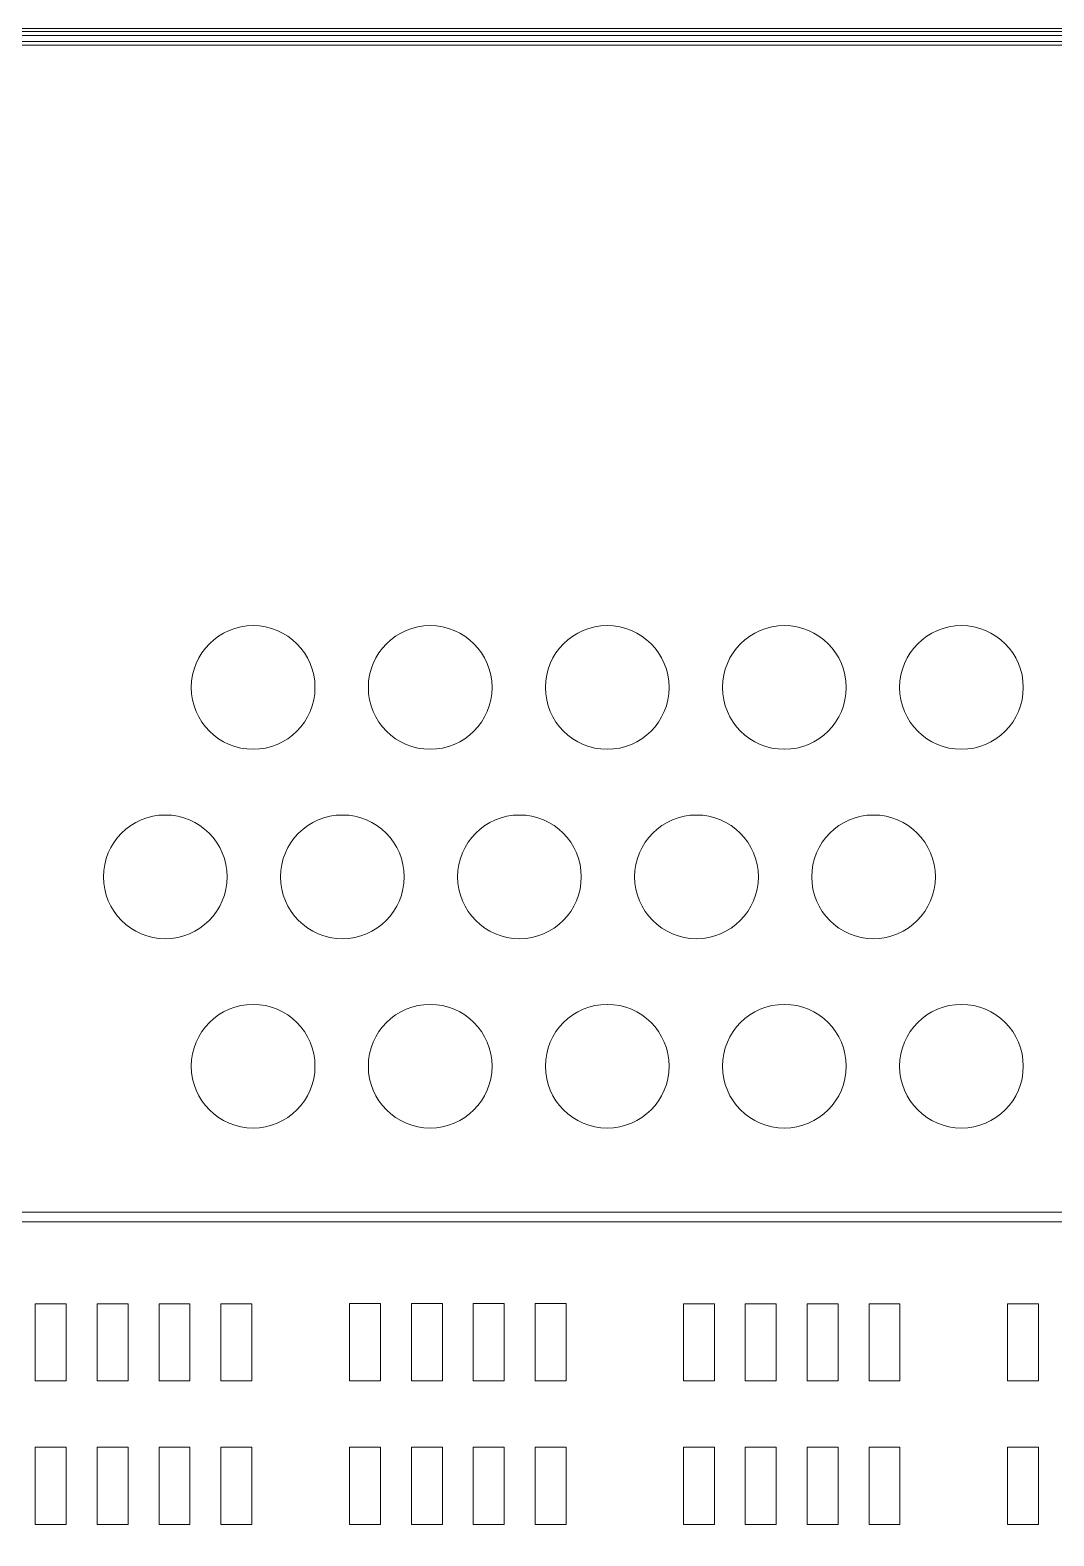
# Model space of a CAD drawing. Header units: millimetres. Extents: x -90 to 99, y -65 to 67.
# Drawn here: x -0.91 to 12.33, y 25.55 to 45.03 of the extents above; entities that cross this region are included whole.
import ezdxf

# ---------------------------------------------------------------- set-up
doc = ezdxf.new("R2010")
doc.units = ezdxf.units.MM
doc.header["$MEASUREMENT"] = 0
for name, color, linetype in [('BG_OUTLINE', 7, 'Continuous'), ('PG_SILKSCREEN_TOP', 7, 'Continuous'), ('PIN_TOP', 7, 'Continuous')]:
    doc.layers.add(name, color=color, linetype=linetype)

msp = doc.modelspace()

# ---------------------------------------------------------------- linework, layer by layer
at = {"layer": 'BG_OUTLINE', "color": 3, "lineweight": 9}
msp.add_open_spline([(-71.7269, -61.8795), (-71.7269, -61.8795), (-71.7343, 42.2681), (-71.7343, 42.2681), (-71.7343, 42.2681), (-71.7348, 43.0066), (-71.4419, 43.715), (-70.92, 44.2375), (-70.92, 44.2375), (-70.3982, 44.76), (-69.6866, 45.0538), (-68.9482, 45.0543), (-68.9482, 45.0543), (-68.9482, 45.0543), (75.2046, 45.0543), (75.2046, 45.0543), (75.2046, 45.0543), (76.8319, 45.0552), (78.1763, 43.7805), (78.2661, 42.1556), (78.2661, 42.1556), (78.2661, 42.1556), (78.2661, 31.2814), (78.2661, 31.2814), (78.2661, 31.2814), (78.2661, 31.2814), (72.2646, 31.2814), (72.2646, 31.2814), (72.2646, 31.2814), (72.2646, 31.2814), (72.2646, 26.9814), (72.2646, 26.9814), (72.2646, 26.9814), (72.2646, 26.9814), (78.2661, 26.9814), (78.2661, 26.9814), (78.2661, 26.9814), (78.2661, 26.9814), (78.2661, 18.6553), (78.2661, 18.6553), (78.2661, 18.6553), (78.2661, 18.6553), (72.2496, 18.6553), (72.2496, 18.6553), (72.2496, 18.6553), (72.2496, 18.6553), (72.2496, 14.3553), (72.2496, 14.3553), (72.2496, 14.3553), (72.2496, 14.3553), (78.2661, 14.3553), (78.2661, 14.3553), (78.2661, 14.3553), (78.2661, 14.3553), (78.2661, 9.255), (78.2661, 9.255), (78.2661, 9.255), (78.2661, 9.255), (72.2648, 9.255), (72.2648, 9.255), (72.2648, 9.255), (72.2648, 9.255), (72.2648, 4.955), (72.2648, 4.955), (72.2648, 4.955), (72.2648, 4.955), (78.2661, 4.955), (78.2661, 4.955), (78.2661, 4.955), (78.2661, 4.955), (78.2661, -3.3762), (78.2661, -3.3762), (78.2661, -3.3762), (78.2661, -3.3762), (72.2445, -3.3762), (72.2445, -3.3762), (72.2445, -3.3762), (72.2445, -3.3762), (72.2445, -7.6762), (72.2445, -7.6762), (72.2445, -7.6762), (72.2445, -7.6762), (78.2661, -7.6762), (78.2661, -7.6762), (78.2661, -7.6762), (78.2661, -7.6762), (78.2661, -12.7615), (78.2661, -12.7615), (78.2661, -12.7615), (78.2661, -12.7615), (72.2651, -12.7615), (72.2651, -12.7615), (72.2651, -12.7615), (72.2651, -12.7615), (72.2651, -17.0615), (72.2651, -17.0615), (72.2651, -17.0615), (72.2651, -17.0615), (78.2661, -17.0615), (78.2661, -17.0615), (78.2661, -17.0615), (78.2661, -17.0615), (78.2661, -25.4097), (78.2661, -25.4097), (78.2661, -25.4097), (78.2661, -25.4097), (72.2656, -25.4097), (72.2656, -25.4097), (72.2656, -25.4097), (72.2656, -25.4097), (72.2656, -29.7097), (72.2656, -29.7097), (72.2656, -29.7097), (72.2656, -29.7097), (78.2661, -29.7097), (78.2661, -29.7097), (78.2661, -29.7097), (78.2661, -29.7097), (78.2661, -34.793), (78.2661, -34.793), (78.2661, -34.793), (78.2661, -34.793), (72.2679, -34.793), (72.2679, -34.793), (72.2679, -34.793), (72.2679, -34.793), (72.2679, -39.0929), (72.2679, -39.0929), (72.2679, -39.0929), (72.2679, -39.0929), (78.2661, -39.0929), (78.2661, -39.0929), (78.2661, -39.0929), (78.2661, -39.0929), (78.2661, -47.4269), (78.2661, -47.4269), (78.2661, -47.4269), (78.2661, -47.4269), (72.2679, -47.4269), (72.2679, -47.4269), (72.2679, -47.4269), (72.2679, -47.4269), (72.2679, -51.7269), (72.2679, -51.7269), (72.2679, -51.7269), (72.2679, -51.7269), (78.2661, -51.7269), (78.2661, -51.7269), (78.2661, -51.7269), (78.2661, -51.7269), (78.2661, -51.8138), (78.2661, -51.8138), (78.2661, -51.8138), (78.2661, -51.8138), (78.2656, -61.8468), (78.2656, -61.8468), (78.2656, -61.8468), (78.2661, -62.6669), (77.9407, -63.4536), (77.3612, -64.0339), (77.3612, -64.0339), (76.7817, -64.6142), (75.9915, -64.9405), (75.1713, -64.941), (75.1713, -64.941), (75.1713, -64.941), (-68.6609, -64.9456), (-68.6609, -64.9456), (-68.6609, -64.9456), (-69.4735, -64.9461), (-70.2531, -64.6237), (-70.8281, -64.0495), (-70.8281, -64.0495), (-71.4031, -63.4752), (-71.7264, -62.6922), (-71.7269, -61.8795)], degree=3, knots=[0, 0, 0, 0, 0.0227273, 0.0227273, 0.0227273, 0.0227273, 0.0454545, 0.0454545, 0.0454545, 0.0454545, 0.0681818, 0.0681818, 0.0681818, 0.0681818, 0.0909091, 0.0909091, 0.0909091, 0.0909091, 0.1136364, 0.1136364, 0.1136364, 0.1136364, 0.1363636, 0.1363636, 0.1363636, 0.1363636, 0.1590909, 0.1590909, 0.1590909, 0.1590909, 0.1818182, 0.1818182, 0.1818182, 0.1818182, 0.2045455, 0.2045455, 0.2045455, 0.2045455, 0.2272727, 0.2272727, 0.2272727, 0.2272727, 0.25, 0.25, 0.25, 0.25, 0.2727273, 0.2727273, 0.2727273, 0.2727273, 0.2954545, 0.2954545, 0.2954545, 0.2954545, 0.3181818, 0.3181818, 0.3181818, 0.3181818, 0.3409091, 0.3409091, 0.3409091, 0.3409091, 0.3636364, 0.3636364, 0.3636364, 0.3636364, 0.3863636, 0.3863636, 0.3863636, 0.3863636, 0.4090909, 0.4090909, 0.4090909, 0.4090909, 0.4318182, 0.4318182, 0.4318182, 0.4318182, 0.4545455, 0.4545455, 0.4545455, 0.4545455, 0.4772727, 0.4772727, 0.4772727, 0.4772727, 0.5, 0.5, 0.5, 0.5, 0.5227273, 0.5227273, 0.5227273, 0.5227273, 0.5454545, 0.5454545, 0.5454545, 0.5454545, 0.5681818, 0.5681818, 0.5681818, 0.5681818, 0.5909091, 0.5909091, 0.5909091, 0.5909091, 0.6136364, 0.6136364, 0.6136364, 0.6136364, 0.6363636, 0.6363636, 0.6363636, 0.6363636, 0.6590909, 0.6590909, 0.6590909, 0.6590909, 0.6818182, 0.6818182, 0.6818182, 0.6818182, 0.7045455, 0.7045455, 0.7045455, 0.7045455, 0.7272727, 0.7272727, 0.7272727, 0.7272727, 0.75, 0.75, 0.75, 0.75, 0.7727273, 0.7727273, 0.7727273, 0.7727273, 0.7954545, 0.7954545, 0.7954545, 0.7954545, 0.8181818, 0.8181818, 0.8181818, 0.8181818, 0.8409091, 0.8409091, 0.8409091, 0.8409091, 0.8636364, 0.8636364, 0.8636364, 0.8636364, 0.8863636, 0.8863636, 0.8863636, 0.8863636, 0.9090909, 0.9090909, 0.9090909, 0.9090909, 0.9318182, 0.9318182, 0.9318182, 0.9318182, 0.9545455, 0.9545455, 0.9545455, 0.9545455, 0.9772727, 0.9772727, 0.9772727, 0.9772727, 1, 1, 1, 1], dxfattribs=at)
at = {"layer": 'PG_SILKSCREEN_TOP', "color": 6, "lineweight": 9}
for points in [[(17.9081, 45.0146), (17.9081, 45.0146), (17.9081, 44.8876), (17.9081, 44.8876), (17.9081, 44.8876), (17.9081, 44.8876), (-5.2312, 44.8876), (-5.2312, 44.8876), (-5.2312, 44.8876), (-5.2312, 44.8876), (-5.2312, 45.0146), (-5.2312, 45.0146), (-5.2312, 45.0146), (-5.2312, 45.0146), (17.9081, 45.0146), (17.9081, 45.0146)], [(-9.1227, 44.8368), (-9.1227, 44.8368), (-9.1227, 44.9638), (-9.1227, 44.9638), (-9.1227, 44.9638), (-9.1227, 44.9638), (21.717, 44.9638), (21.717, 44.9638), (21.717, 44.9638), (21.717, 44.9638), (21.717, 44.8368), (21.717, 44.8368), (21.717, 44.8368), (21.717, 44.8368), (-9.1227, 44.8368), (-9.1227, 44.8368)], [(21.717, 29.7434), (21.717, 29.7434), (21.717, 29.6164), (21.717, 29.6164), (21.717, 29.6164), (21.717, 29.6164), (-9.1227, 29.6164), (-9.1227, 29.6164), (-9.1227, 29.6164), (-9.1227, 29.6164), (-9.1227, 29.7434), (-9.1227, 29.7434), (-9.1227, 29.7434), (-9.1227, 29.7434), (21.717, 29.7434), (21.717, 29.7434)]]:
    msp.add_open_spline(points, degree=3, knots=[0, 0, 0, 0, 0.25, 0.25, 0.25, 0.25, 0.5, 0.5, 0.5, 0.5, 0.75, 0.75, 0.75, 0.75, 1, 1, 1, 1], dxfattribs=at)
at = {"layer": 'PIN_TOP', "lineweight": 9}
for points in [[(2.7711, 36.53), (2.7711, 36.9718), (2.413, 37.33), (1.9712, 37.33), (1.9712, 37.33), (1.5294, 37.33), (1.1712, 36.9718), (1.1712, 36.53), (1.1712, 36.53), (1.1712, 36.0882), (1.5294, 35.7301), (1.9712, 35.7301), (1.9712, 35.7301), (2.413, 35.7301), (2.7711, 36.0882), (2.7711, 36.53)], [(5.061, 36.53), (5.061, 36.9718), (4.7028, 37.33), (4.261, 37.33), (4.261, 37.33), (3.8192, 37.33), (3.461, 36.9718), (3.461, 36.53), (3.461, 36.53), (3.461, 36.0882), (3.8192, 35.7301), (4.261, 35.7301), (4.261, 35.7301), (4.7028, 35.7301), (5.061, 36.0882), (5.061, 36.53)], [(7.351, 36.53), (7.351, 36.9718), (6.9929, 37.33), (6.5511, 37.33), (6.5511, 37.33), (6.1092, 37.33), (5.7511, 36.9718), (5.7511, 36.53), (5.7511, 36.53), (5.7511, 36.0882), (6.1092, 35.7301), (6.551, 35.7301), (6.551, 35.7301), (6.9929, 35.7301), (7.351, 36.0882), (7.351, 36.53)], [(9.6411, 36.53), (9.6411, 36.9718), (9.2829, 37.33), (8.8411, 37.33), (8.8411, 37.33), (8.3993, 37.33), (8.0411, 36.9718), (8.0411, 36.53), (8.0411, 36.53), (8.0411, 36.0882), (8.3993, 35.7301), (8.8411, 35.7301), (8.8411, 35.7301), (9.2829, 35.7301), (9.6411, 36.0882), (9.6411, 36.53)], [(11.9311, 36.53), (11.9311, 36.9718), (11.5729, 37.33), (11.1312, 37.33), (11.1312, 37.33), (10.6894, 37.33), (10.3312, 36.9718), (10.3312, 36.53), (10.3312, 36.53), (10.3312, 36.0882), (10.6894, 35.7301), (11.1312, 35.7301), (11.1312, 35.7301), (11.5729, 35.7301), (11.931, 36.0882), (11.9311, 36.53)], [(1.635, 34.0799), (1.635, 34.5218), (1.2768, 34.8799), (0.835, 34.8799), (0.835, 34.8799), (0.3932, 34.8799), (0.0351, 34.5218), (0.0351, 34.08), (0.0351, 34.08), (0.0351, 33.6381), (0.3932, 33.28), (0.835, 33.28), (0.835, 33.28), (1.2768, 33.28), (1.635, 33.6381), (1.635, 34.0799)], [(3.9251, 34.0799), (3.9251, 34.5218), (3.5669, 34.8799), (3.1251, 34.8799), (3.1251, 34.8799), (2.6833, 34.8799), (2.3251, 34.5218), (2.3251, 34.08), (2.3251, 34.08), (2.3251, 33.6381), (2.6833, 33.28), (3.1251, 33.28), (3.1251, 33.28), (3.5669, 33.28), (3.9251, 33.6381), (3.9251, 34.0799)], [(6.2151, 34.0799), (6.2151, 34.5218), (5.857, 34.8799), (5.4152, 34.8799), (5.4152, 34.8799), (4.9734, 34.8799), (4.6152, 34.5218), (4.6152, 34.08), (4.6152, 34.08), (4.6152, 33.6381), (4.9733, 33.28), (5.4152, 33.28), (5.4152, 33.28), (5.857, 33.28), (6.2151, 33.6381), (6.2151, 34.0799)], [(8.5049, 34.0799), (8.5049, 34.5218), (8.1468, 34.8799), (7.705, 34.8799), (7.705, 34.8799), (7.2632, 34.8799), (6.905, 34.5218), (6.905, 34.08), (6.905, 34.08), (6.905, 33.6381), (7.2632, 33.28), (7.705, 33.28), (7.705, 33.28), (8.1468, 33.28), (8.5049, 33.6381), (8.5049, 34.0799)], [(10.795, 34.0799), (10.795, 34.5218), (10.4368, 34.8799), (9.995, 34.8799), (9.995, 34.8799), (9.5532, 34.8799), (9.1951, 34.5218), (9.1951, 34.08), (9.1951, 34.08), (9.1951, 33.6381), (9.5532, 33.28), (9.995, 33.28), (9.995, 33.28), (10.4368, 33.28), (10.795, 33.6381), (10.795, 34.0799)], [(2.7711, 31.6299), (2.7711, 32.0717), (2.413, 32.4298), (1.9712, 32.4298), (1.9712, 32.4298), (1.5294, 32.4298), (1.1712, 32.0717), (1.1712, 31.6299), (1.1712, 31.6299), (1.1712, 31.1881), (1.5294, 30.8299), (1.9712, 30.8299), (1.9712, 30.8299), (2.413, 30.8299), (2.7711, 31.188), (2.7711, 31.6299)], [(5.061, 31.6299), (5.061, 32.0717), (4.7028, 32.4298), (4.261, 32.4298), (4.261, 32.4298), (3.8192, 32.4298), (3.461, 32.0717), (3.461, 31.6299), (3.461, 31.6299), (3.461, 31.1881), (3.8192, 30.8299), (4.261, 30.8299), (4.261, 30.8299), (4.7028, 30.8299), (5.061, 31.188), (5.061, 31.6299)], [(7.351, 31.6299), (7.351, 32.0717), (6.9929, 32.4298), (6.5511, 32.4298), (6.5511, 32.4298), (6.1092, 32.4298), (5.7511, 32.0717), (5.7511, 31.6299), (5.7511, 31.6299), (5.7511, 31.1881), (6.1092, 30.8299), (6.551, 30.8299), (6.551, 30.8299), (6.9929, 30.8299), (7.351, 31.188), (7.351, 31.6299)], [(9.6411, 31.6299), (9.6411, 32.0717), (9.2829, 32.4298), (8.8411, 32.4298), (8.8411, 32.4298), (8.3993, 32.4298), (8.0411, 32.0717), (8.0411, 31.6299), (8.0411, 31.6299), (8.0411, 31.1881), (8.3993, 30.8299), (8.8411, 30.8299), (8.8411, 30.8299), (9.2829, 30.8299), (9.6411, 31.188), (9.6411, 31.6299)], [(11.9311, 31.6299), (11.9311, 32.0717), (11.5729, 32.4298), (11.1312, 32.4298), (11.1312, 32.4298), (10.6894, 32.4298), (10.3312, 32.0717), (10.3312, 31.6299), (10.3312, 31.6299), (10.3312, 31.1881), (10.6894, 30.8299), (11.1312, 30.8299), (11.1312, 30.8299), (11.5729, 30.8299), (11.931, 31.188), (11.9311, 31.6299)], [(-0.4458, 27.5581), (-0.4458, 27.5581), (-0.8458, 27.5581), (-0.8458, 27.5581), (-0.8458, 27.5581), (-0.8458, 27.5581), (-0.8458, 28.5581), (-0.8458, 28.5581), (-0.8458, 28.5581), (-0.8458, 28.5581), (-0.4458, 28.5581), (-0.4458, 28.5581), (-0.4458, 28.5581), (-0.4458, 28.5581), (-0.4458, 27.5581), (-0.4458, 27.5581)], [(0.3543, 27.5581), (0.3543, 27.5581), (-0.0457, 27.5581), (-0.0457, 27.5581), (-0.0457, 27.5581), (-0.0457, 27.5581), (-0.0457, 28.5581), (-0.0457, 28.5581), (-0.0457, 28.5581), (-0.0457, 28.5581), (0.3543, 28.5581), (0.3543, 28.5581), (0.3543, 28.5581), (0.3543, 28.5581), (0.3543, 27.5581), (0.3543, 27.5581)], [(1.1542, 27.5581), (1.1542, 27.5581), (0.7541, 27.5581), (0.7541, 27.5581), (0.7541, 27.5581), (0.7541, 27.5581), (0.7541, 28.5581), (0.7541, 28.5581), (0.7541, 28.5581), (0.7541, 28.5581), (1.1542, 28.5581), (1.1542, 28.5581), (1.1542, 28.5581), (1.1542, 28.5581), (1.1542, 27.5581), (1.1542, 27.5581)], [(1.9543, 27.5581), (1.9543, 27.5581), (1.5542, 27.5581), (1.5542, 27.5581), (1.5542, 27.5581), (1.5542, 27.5581), (1.5542, 28.5581), (1.5542, 28.5581), (1.5542, 28.5581), (1.5542, 28.5581), (1.9543, 28.5581), (1.9543, 28.5581), (1.9543, 28.5581), (1.9543, 28.5581), (1.9543, 27.5581), (1.9543, 27.5581)], [(3.6182, 27.5584), (3.6182, 27.5584), (3.2182, 27.5584), (3.2182, 27.5584), (3.2182, 27.5584), (3.2182, 27.5584), (3.2182, 28.5584), (3.2182, 28.5584), (3.2182, 28.5584), (3.2182, 28.5584), (3.6182, 28.5584), (3.6182, 28.5584), (3.6182, 28.5584), (3.6182, 28.5584), (3.6182, 27.5584), (3.6182, 27.5584)], [(4.4183, 27.5584), (4.4183, 27.5584), (4.0183, 27.5584), (4.0183, 27.5584), (4.0183, 27.5584), (4.0183, 27.5584), (4.0183, 28.5584), (4.0183, 28.5584), (4.0183, 28.5584), (4.0183, 28.5584), (4.4183, 28.5584), (4.4183, 28.5584), (4.4183, 28.5584), (4.4183, 28.5584), (4.4183, 27.5584), (4.4183, 27.5584)], [(5.2182, 27.5584), (5.2182, 27.5584), (4.8181, 27.5584), (4.8181, 27.5584), (4.8181, 27.5584), (4.8181, 27.5584), (4.8181, 28.5584), (4.8181, 28.5584), (4.8181, 28.5584), (4.8181, 28.5584), (5.2182, 28.5584), (5.2182, 28.5584), (5.2182, 28.5584), (5.2182, 28.5584), (5.2182, 27.5584), (5.2182, 27.5584)], [(6.0183, 27.5584), (6.0183, 27.5584), (5.6182, 27.5584), (5.6182, 27.5584), (5.6182, 27.5584), (5.6182, 27.5584), (5.6182, 28.5584), (5.6182, 28.5584), (5.6182, 28.5584), (5.6182, 28.5584), (6.0183, 28.5584), (6.0183, 28.5584), (6.0183, 28.5584), (6.0183, 28.5584), (6.0183, 27.5584), (6.0183, 27.5584)], [(7.9362, 27.5581), (7.9362, 27.5581), (7.5362, 27.5581), (7.5362, 27.5581), (7.5362, 27.5581), (7.5362, 27.5581), (7.5362, 28.5581), (7.5362, 28.5581), (7.5362, 28.5581), (7.5362, 28.5581), (7.9362, 28.5581), (7.9362, 28.5581), (7.9362, 28.5581), (7.9362, 28.5581), (7.9362, 27.5581), (7.9362, 27.5581)], [(8.7363, 27.5581), (8.7363, 27.5581), (8.3363, 27.5581), (8.3363, 27.5581), (8.3363, 27.5581), (8.3363, 27.5581), (8.3363, 28.5581), (8.3363, 28.5581), (8.3363, 28.5581), (8.3363, 28.5581), (8.7363, 28.5581), (8.7363, 28.5581), (8.7363, 28.5581), (8.7363, 28.5581), (8.7363, 27.5581), (8.7363, 27.5581)], [(9.5362, 27.5581), (9.5362, 27.5581), (9.1361, 27.5581), (9.1361, 27.5581), (9.1361, 27.5581), (9.1361, 27.5581), (9.1361, 28.5581), (9.1361, 28.5581), (9.1361, 28.5581), (9.1361, 28.5581), (9.5362, 28.5581), (9.5362, 28.5581), (9.5362, 28.5581), (9.5362, 28.5581), (9.5362, 27.5581), (9.5362, 27.5581)], [(10.3363, 27.5581), (10.3363, 27.5581), (9.9362, 27.5581), (9.9362, 27.5581), (9.9362, 27.5581), (9.9362, 27.5581), (9.9362, 28.5581), (9.9362, 28.5581), (9.9362, 28.5581), (9.9362, 28.5581), (10.3363, 28.5581), (10.3363, 28.5581), (10.3363, 28.5581), (10.3363, 28.5581), (10.3363, 27.5581), (10.3363, 27.5581)], [(11.7268, 28.5581), (11.7268, 28.5581), (12.1269, 28.5581), (12.1269, 28.5581), (12.1269, 28.5581), (12.1269, 28.5581), (12.1269, 27.5581), (12.1269, 27.5581), (12.1269, 27.5581), (12.1269, 27.5581), (11.7268, 27.5581), (11.7268, 27.5581), (11.7268, 27.5581), (11.7268, 27.5581), (11.7268, 28.5581), (11.7268, 28.5581)], [(-0.4458, 25.7001), (-0.4458, 25.7001), (-0.8458, 25.7001), (-0.8458, 25.7001), (-0.8458, 25.7001), (-0.8458, 25.7001), (-0.8458, 26.7001), (-0.8458, 26.7001), (-0.8458, 26.7001), (-0.8458, 26.7001), (-0.4458, 26.7001), (-0.4458, 26.7001), (-0.4458, 26.7001), (-0.4458, 26.7001), (-0.4458, 25.7001), (-0.4458, 25.7001)], [(0.3543, 25.7001), (0.3543, 25.7001), (-0.0457, 25.7001), (-0.0457, 25.7001), (-0.0457, 25.7001), (-0.0457, 25.7001), (-0.0457, 26.7001), (-0.0457, 26.7001), (-0.0457, 26.7001), (-0.0457, 26.7001), (0.3543, 26.7001), (0.3543, 26.7001), (0.3543, 26.7001), (0.3543, 26.7001), (0.3543, 25.7001), (0.3543, 25.7001)], [(1.1542, 25.7001), (1.1542, 25.7001), (0.7541, 25.7001), (0.7541, 25.7001), (0.7541, 25.7001), (0.7541, 25.7001), (0.7541, 26.7001), (0.7541, 26.7001), (0.7541, 26.7001), (0.7541, 26.7001), (1.1542, 26.7001), (1.1542, 26.7001), (1.1542, 26.7001), (1.1542, 26.7001), (1.1542, 25.7001), (1.1542, 25.7001)], [(1.9543, 25.7001), (1.9543, 25.7001), (1.5542, 25.7001), (1.5542, 25.7001), (1.5542, 25.7001), (1.5542, 25.7001), (1.5542, 26.7001), (1.5542, 26.7001), (1.5542, 26.7001), (1.5542, 26.7001), (1.9543, 26.7001), (1.9543, 26.7001), (1.9543, 26.7001), (1.9543, 26.7001), (1.9543, 25.7001), (1.9543, 25.7001)], [(3.6182, 25.7004), (3.6182, 25.7004), (3.2182, 25.7004), (3.2182, 25.7004), (3.2182, 25.7004), (3.2182, 25.7004), (3.2182, 26.7004), (3.2182, 26.7004), (3.2182, 26.7004), (3.2182, 26.7004), (3.6182, 26.7004), (3.6182, 26.7004), (3.6182, 26.7004), (3.6182, 26.7004), (3.6182, 25.7004), (3.6182, 25.7004)], [(4.4183, 25.7004), (4.4183, 25.7004), (4.0183, 25.7004), (4.0183, 25.7004), (4.0183, 25.7004), (4.0183, 25.7004), (4.0183, 26.7004), (4.0183, 26.7004), (4.0183, 26.7004), (4.0183, 26.7004), (4.4183, 26.7004), (4.4183, 26.7004), (4.4183, 26.7004), (4.4183, 26.7004), (4.4183, 25.7004), (4.4183, 25.7004)], [(5.2182, 25.7004), (5.2182, 25.7004), (4.8181, 25.7004), (4.8181, 25.7004), (4.8181, 25.7004), (4.8181, 25.7004), (4.8181, 26.7004), (4.8181, 26.7004), (4.8181, 26.7004), (4.8181, 26.7004), (5.2182, 26.7004), (5.2182, 26.7004), (5.2182, 26.7004), (5.2182, 26.7004), (5.2182, 25.7004), (5.2182, 25.7004)], [(6.0183, 25.7004), (6.0183, 25.7004), (5.6182, 25.7004), (5.6182, 25.7004), (5.6182, 25.7004), (5.6182, 25.7004), (5.6182, 26.7004), (5.6182, 26.7004), (5.6182, 26.7004), (5.6182, 26.7004), (6.0183, 26.7004), (6.0183, 26.7004), (6.0183, 26.7004), (6.0183, 26.7004), (6.0183, 25.7004), (6.0183, 25.7004)], [(7.9362, 25.7001), (7.9362, 25.7001), (7.5362, 25.7001), (7.5362, 25.7001), (7.5362, 25.7001), (7.5362, 25.7001), (7.5362, 26.7001), (7.5362, 26.7001), (7.5362, 26.7001), (7.5362, 26.7001), (7.9362, 26.7001), (7.9362, 26.7001), (7.9362, 26.7001), (7.9362, 26.7001), (7.9362, 25.7001), (7.9362, 25.7001)], [(8.7363, 25.7001), (8.7363, 25.7001), (8.3363, 25.7001), (8.3363, 25.7001), (8.3363, 25.7001), (8.3363, 25.7001), (8.3363, 26.7001), (8.3363, 26.7001), (8.3363, 26.7001), (8.3363, 26.7001), (8.7363, 26.7001), (8.7363, 26.7001), (8.7363, 26.7001), (8.7363, 26.7001), (8.7363, 25.7001), (8.7363, 25.7001)], [(9.5362, 25.7001), (9.5362, 25.7001), (9.1361, 25.7001), (9.1361, 25.7001), (9.1361, 25.7001), (9.1361, 25.7001), (9.1361, 26.7001), (9.1361, 26.7001), (9.1361, 26.7001), (9.1361, 26.7001), (9.5362, 26.7001), (9.5362, 26.7001), (9.5362, 26.7001), (9.5362, 26.7001), (9.5362, 25.7001), (9.5362, 25.7001)], [(10.3363, 25.7001), (10.3363, 25.7001), (9.9362, 25.7001), (9.9362, 25.7001), (9.9362, 25.7001), (9.9362, 25.7001), (9.9362, 26.7001), (9.9362, 26.7001), (9.9362, 26.7001), (9.9362, 26.7001), (10.3363, 26.7001), (10.3363, 26.7001), (10.3363, 26.7001), (10.3363, 26.7001), (10.3363, 25.7001), (10.3363, 25.7001)], [(11.7268, 26.7001), (11.7268, 26.7001), (12.1269, 26.7001), (12.1269, 26.7001), (12.1269, 26.7001), (12.1269, 26.7001), (12.1269, 25.7001), (12.1269, 25.7001), (12.1269, 25.7001), (12.1269, 25.7001), (11.7268, 25.7001), (11.7268, 25.7001), (11.7268, 25.7001), (11.7268, 25.7001), (11.7268, 26.7001), (11.7268, 26.7001)]]:
    msp.add_open_spline(points, degree=3, knots=[0, 0, 0, 0, 0.25, 0.25, 0.25, 0.25, 0.5, 0.5, 0.5, 0.5, 0.75, 0.75, 0.75, 0.75, 1, 1, 1, 1], dxfattribs=at)

doc.saveas('drawing.dxf')
